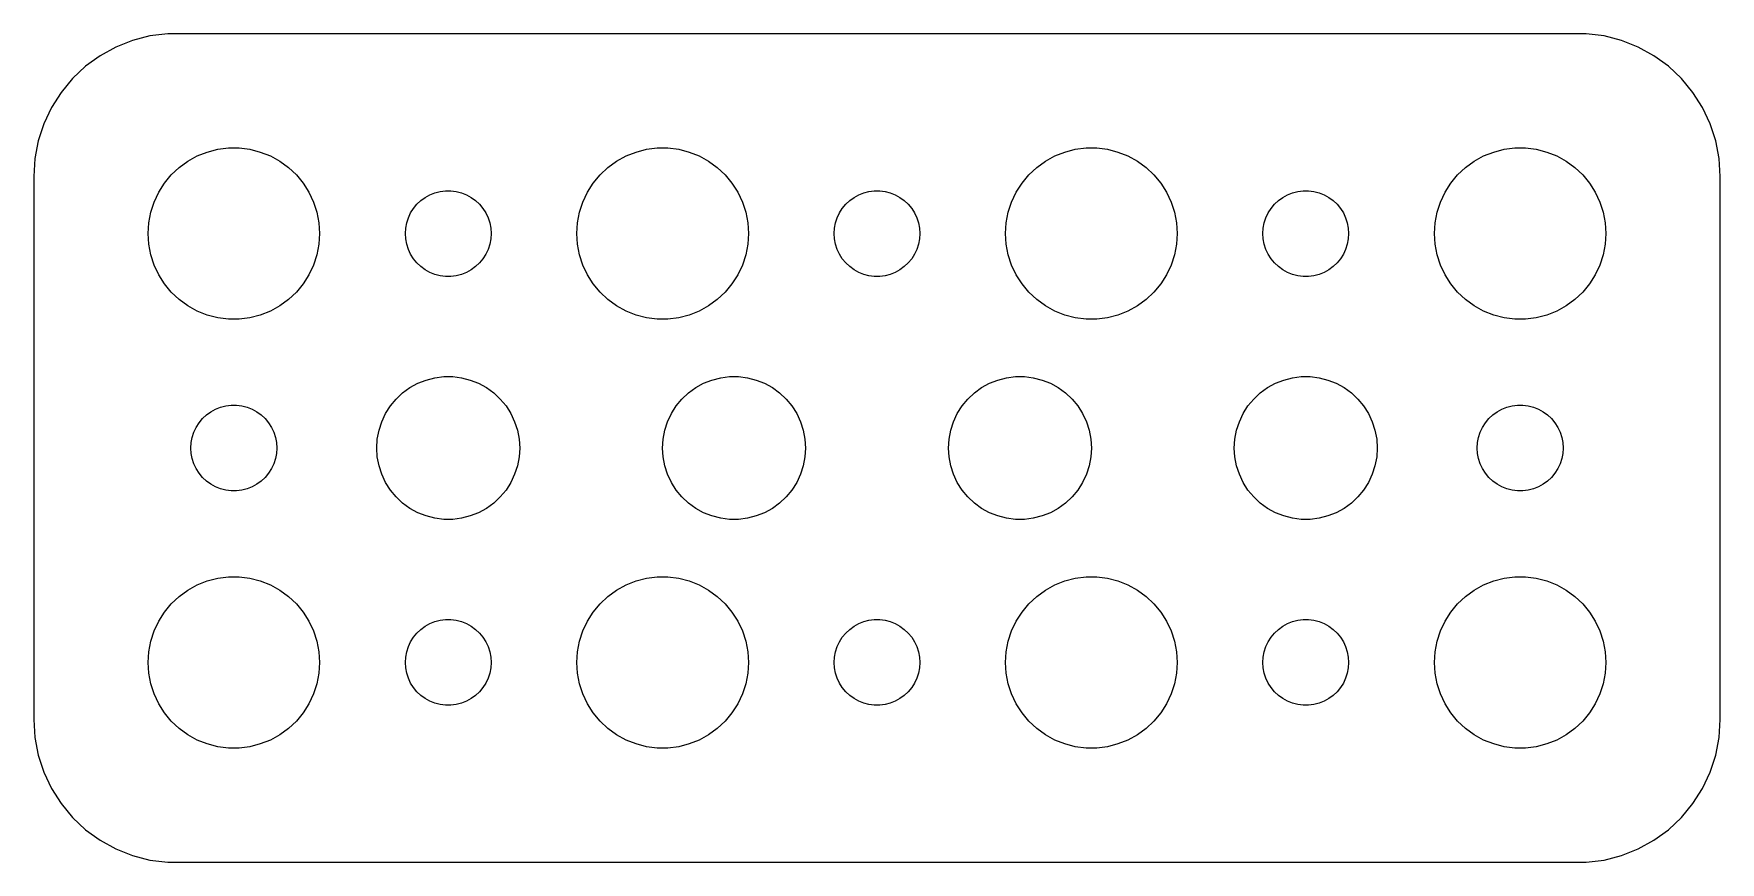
# Model space of a CAD drawing. Header units: metres. Extents: x -29.5 to 29.5, y 24.5 to 53.5.
import ezdxf

# ---------------------------------------------------------------- set-up
doc = ezdxf.new("R2010")
doc.units = ezdxf.units.M

msp = doc.modelspace()

# ---------------------------------------------------------------- linework, layer by layer
for p, q in [((-26.0451, 53.2553), (-26.6289, 53.0241)), ((-25.4369, 53.4114), (-26.0451, 53.2553)), ((-24.8139, 53.4901), (-25.4369, 53.4114)), ((24.8139, 53.4901), (-24.8139, 53.4901)), ((25.4369, 53.4114), (24.8139, 53.4901)), ((26.0451, 53.2553), (25.4369, 53.4114)), ((26.6289, 53.0241), (26.0451, 53.2553)), ((-27.1791, 52.7216), (-27.6871, 52.3526)), ((-26.6289, 53.0241), (-27.1791, 52.7216)), ((27.1791, 52.7216), (26.6289, 53.0241)), ((27.6871, 52.3526), (27.1791, 52.7216)), ((-28.1448, 51.9227), (-28.5451, 51.4389)), ((-27.6871, 52.3526), (-28.1448, 51.9227)), ((28.1448, 51.9227), (27.6871, 52.3526)), ((28.5451, 51.4389), (28.1448, 51.9227)), ((-28.5451, 51.4389), (-28.8815, 50.9088)), ((28.8815, 50.9088), (28.5451, 51.4389)), ((-28.8815, 50.9088), (-29.1489, 50.3406)), ((29.1489, 50.3406), (28.8815, 50.9088)), ((-29.1489, 50.3406), (-29.3429, 49.7434)), ((29.3429, 49.7434), (29.1489, 50.3406)), ((-29.3429, 49.7434), (-29.4606, 49.1267)), ((29.4606, 49.1267), (29.3429, 49.7434)), ((-29.4606, 49.1267), (-29.5, 48.5)), ((-24.4123, 48.8115), (-24.1075, 49.033)), ((-24.1075, 49.033), (-23.7773, 49.2145)), ((-23.7773, 49.2145), (-23.427, 49.3532)), ((-23.427, 49.3532), (-23.0621, 49.4469)), ((-23.0621, 49.4469), (-22.6884, 49.4941)), ((-22.6884, 49.4941), (-22.3116, 49.4941)), ((-22.3116, 49.4941), (-21.9379, 49.4469)), ((-21.9379, 49.4469), (-21.5729, 49.3532)), ((-21.5729, 49.3532), (-21.2227, 49.2145)), ((-21.2227, 49.2145), (-20.8925, 49.033)), ((-20.8925, 49.033), (-20.5877, 48.8115)), ((-9.41226, 48.8115), (-9.10747, 49.033)), ((-9.10747, 49.033), (-8.77733, 49.2145)), ((-8.77733, 49.2145), (-8.42705, 49.3532)), ((-8.42705, 49.3532), (-8.06213, 49.4469)), ((-8.06213, 49.4469), (-7.68837, 49.4941)), ((-7.68837, 49.4941), (-7.31161, 49.4941)), ((-7.31161, 49.4941), (-6.93785, 49.4469)), ((-6.93785, 49.4469), (-6.57294, 49.3532)), ((-6.57294, 49.3532), (-6.22266, 49.2145)), ((-6.22266, 49.2145), (-5.89252, 49.033)), ((-5.89252, 49.033), (-5.58772, 48.8115)), ((5.58772, 48.8115), (5.89252, 49.033)), ((5.89252, 49.033), (6.22266, 49.2145)), ((6.22266, 49.2145), (6.57294, 49.3532)), ((6.57294, 49.3532), (6.93785, 49.4469)), ((6.93785, 49.4469), (7.31161, 49.4941)), ((7.31161, 49.4941), (7.68837, 49.4941)), ((7.68837, 49.4941), (8.06213, 49.4469)), ((8.06213, 49.4469), (8.42705, 49.3532)), ((8.42705, 49.3532), (8.77733, 49.2145)), ((8.77733, 49.2145), (9.10747, 49.033)), ((9.10747, 49.033), (9.41226, 48.8115)), ((20.5877, 48.8115), (20.8925, 49.033)), ((20.8925, 49.033), (21.2227, 49.2145)), ((21.2227, 49.2145), (21.5729, 49.3532)), ((21.5729, 49.3532), (21.9379, 49.4469)), ((21.9379, 49.4469), (22.3116, 49.4941)), ((22.3116, 49.4941), (22.6884, 49.4941)), ((22.6884, 49.4941), (23.0621, 49.4469)), ((23.0621, 49.4469), (23.427, 49.3532)), ((23.427, 49.3532), (23.7773, 49.2145)), ((23.7773, 49.2145), (24.1075, 49.033)), ((24.1075, 49.033), (24.4123, 48.8115)), ((29.5, 48.5), (29.4606, 49.1267)), ((-29.5, 48.5), (-29.5, 29.5)), ((-24.927, 48.2634), (-24.6869, 48.5536)), ((-24.6869, 48.5536), (-24.4123, 48.8115)), ((-20.5877, 48.8115), (-20.3131, 48.5536)), ((-20.3131, 48.5536), (-20.0729, 48.2634)), ((-9.92705, 48.2634), (-9.6869, 48.5536)), ((-9.6869, 48.5536), (-9.41226, 48.8115)), ((-5.58772, 48.8115), (-5.31308, 48.5536)), ((-5.31308, 48.5536), (-5.07294, 48.2634)), ((5.07294, 48.2634), (5.31308, 48.5536)), ((5.31308, 48.5536), (5.58772, 48.8115)), ((9.41226, 48.8115), (9.6869, 48.5536)), ((9.6869, 48.5536), (9.92705, 48.2634)), ((20.0729, 48.2634), (20.3131, 48.5536)), ((20.3131, 48.5536), (20.5877, 48.8115)), ((24.4123, 48.8115), (24.6869, 48.5536)), ((24.6869, 48.5536), (24.927, 48.2634)), ((29.5, 29.5), (29.5, 48.5)), ((-25.2893, 47.6044), (-25.1289, 47.9453)), ((-25.1289, 47.9453), (-24.927, 48.2634)), ((-20.0729, 48.2634), (-19.8711, 47.9453)), ((-19.8711, 47.9453), (-19.7107, 47.6044)), ((-15.8037, 47.7665), (-15.6387, 47.8572)), ((-15.6387, 47.8572), (-15.4635, 47.9266)), ((-15.4635, 47.9266), (-15.2811, 47.9734)), ((-15.2811, 47.9734), (-15.0942, 47.997)), ((-15.0942, 47.997), (-14.9058, 47.997)), ((-14.9058, 47.997), (-14.7189, 47.9734)), ((-14.7189, 47.9734), (-14.5365, 47.9266)), ((-14.5365, 47.9266), (-14.3613, 47.8572)), ((-14.3613, 47.8572), (-14.1963, 47.7665)), ((-10.2893, 47.6044), (-10.1289, 47.9453)), ((-10.1289, 47.9453), (-9.92705, 48.2634)), ((-5.07294, 48.2634), (-4.87108, 47.9453)), ((-4.87108, 47.9453), (-4.71066, 47.6044)), ((-0.803726, 47.7665), (-0.638657, 47.8572)), ((-0.638657, 47.8572), (-0.463516, 47.9266)), ((-0.463516, 47.9266), (-0.281067, 47.9734)), ((-0.281067, 47.9734), (-0.094177, 47.997)), ((-0.094177, 47.997), (0.094177, 47.997)), ((0.094177, 47.997), (0.281067, 47.9734)), ((0.281067, 47.9734), (0.463516, 47.9266)), ((0.463516, 47.9266), (0.638657, 47.8572)), ((0.638657, 47.8572), (0.803726, 47.7665)), ((4.71066, 47.6044), (4.87108, 47.9453)), ((4.87108, 47.9453), (5.07294, 48.2634)), ((9.92705, 48.2634), (10.1289, 47.9453)), ((10.1289, 47.9453), (10.2893, 47.6044)), ((14.1963, 47.7665), (14.3613, 47.8572)), ((14.3613, 47.8572), (14.5365, 47.9266)), ((14.5365, 47.9266), (14.7189, 47.9734)), ((14.7189, 47.9734), (14.9058, 47.997)), ((14.9058, 47.997), (15.0942, 47.997)), ((15.0942, 47.997), (15.2811, 47.9734)), ((15.2811, 47.9734), (15.4635, 47.9266)), ((15.4635, 47.9266), (15.6387, 47.8572)), ((15.6387, 47.8572), (15.8037, 47.7665)), ((19.7107, 47.6044), (19.8711, 47.9453)), ((19.8711, 47.9453), (20.0729, 48.2634)), ((24.927, 48.2634), (25.1289, 47.9453)), ((25.1289, 47.9453), (25.2893, 47.6044)), ((-25.4763, 46.876), (-25.4057, 47.2461)), ((-25.4057, 47.2461), (-25.2893, 47.6044)), ((-19.7107, 47.6044), (-19.5942, 47.2461)), ((-19.5942, 47.2461), (-19.5237, 46.876)), ((-16.3947, 47.0522), (-16.3145, 47.2226)), ((-16.3145, 47.2226), (-16.2135, 47.3817)), ((-16.2135, 47.3817), (-16.0934, 47.5268)), ((-16.0934, 47.5268), (-15.9561, 47.6558)), ((-15.9561, 47.6558), (-15.8037, 47.7665)), ((-14.1963, 47.7665), (-14.0439, 47.6558)), ((-14.0439, 47.6558), (-13.9065, 47.5268)), ((-13.9065, 47.5268), (-13.7865, 47.3817)), ((-13.7865, 47.3817), (-13.6855, 47.2226)), ((-13.6855, 47.2226), (-13.6053, 47.0522)), ((-10.4763, 46.876), (-10.4057, 47.2461)), ((-10.4057, 47.2461), (-10.2893, 47.6044)), ((-4.71066, 47.6044), (-4.59424, 47.2461)), ((-4.59424, 47.2461), (-4.52365, 46.876)), ((-1.39465, 47.0522), (-1.31445, 47.2226)), ((-1.31445, 47.2226), (-1.21352, 47.3817)), ((-1.21352, 47.3817), (-1.09344, 47.5268)), ((-1.09344, 47.5268), (-0.956131, 47.6558)), ((-0.956131, 47.6558), (-0.803726, 47.7665)), ((0.803726, 47.7665), (0.956131, 47.6558)), ((0.956131, 47.6558), (1.09344, 47.5268)), ((1.09344, 47.5268), (1.21352, 47.3817)), ((1.21352, 47.3817), (1.31445, 47.2226)), ((1.31445, 47.2226), (1.39465, 47.0522)), ((4.52365, 46.876), (4.59424, 47.2461)), ((4.59424, 47.2461), (4.71066, 47.6044)), ((10.2893, 47.6044), (10.4057, 47.2461)), ((10.4057, 47.2461), (10.4763, 46.876)), ((13.6053, 47.0522), (13.6855, 47.2226)), ((13.6855, 47.2226), (13.7865, 47.3817)), ((13.7865, 47.3817), (13.9065, 47.5268)), ((13.9065, 47.5268), (14.0439, 47.6558)), ((14.0439, 47.6558), (14.1963, 47.7665)), ((15.8037, 47.7665), (15.9561, 47.6558)), ((15.9561, 47.6558), (16.0934, 47.5268)), ((16.0934, 47.5268), (16.2135, 47.3817)), ((16.2135, 47.3817), (16.3145, 47.2226)), ((16.3145, 47.2226), (16.3947, 47.0522)), ((19.5237, 46.876), (19.5942, 47.2461)), ((19.5942, 47.2461), (19.7107, 47.6044)), ((25.2893, 47.6044), (25.4057, 47.2461)), ((25.4057, 47.2461), (25.4763, 46.876)), ((-25.5, 46.5), (-25.4763, 46.876)), ((-19.5237, 46.876), (-19.5, 46.5)), ((-16.5, 46.5), (-16.4882, 46.688)), ((-16.4882, 46.688), (-16.4529, 46.873)), ((-16.4529, 46.873), (-16.3947, 47.0522)), ((-13.6053, 47.0522), (-13.5471, 46.873)), ((-13.5471, 46.873), (-13.5118, 46.688)), ((-13.5118, 46.688), (-13.5, 46.5)), ((-10.5, 46.5), (-10.4763, 46.876)), ((-4.52365, 46.876), (-4.5, 46.5)), ((-1.5, 46.5), (-1.48816, 46.688)), ((-1.48816, 46.688), (-1.45287, 46.873)), ((-1.45287, 46.873), (-1.39465, 47.0522)), ((1.39465, 47.0522), (1.45287, 46.873)), ((1.45287, 46.873), (1.48816, 46.688)), ((1.48816, 46.688), (1.5, 46.5)), ((4.5, 46.5), (4.52365, 46.876)), ((10.4763, 46.876), (10.5, 46.5)), ((13.5, 46.5), (13.5118, 46.688)), ((13.5118, 46.688), (13.5471, 46.873)), ((13.5471, 46.873), (13.6053, 47.0522)), ((16.3947, 47.0522), (16.4529, 46.873)), ((16.4529, 46.873), (16.4882, 46.688)), ((16.4882, 46.688), (16.5, 46.5)), ((19.5, 46.5), (19.5237, 46.876)), ((25.4763, 46.876), (25.5, 46.5)), ((-25.4763, 46.124), (-25.5, 46.5)), ((-25.4057, 45.7539), (-25.4763, 46.124)), ((-19.5237, 46.124), (-19.5942, 45.7539)), ((-19.5, 46.5), (-19.5237, 46.124)), ((-16.4882, 46.312), (-16.5, 46.5)), ((-16.4529, 46.127), (-16.4882, 46.312)), ((-16.3947, 45.9478), (-16.4529, 46.127)), ((-13.5471, 46.127), (-13.6053, 45.9478)), ((-13.5118, 46.312), (-13.5471, 46.127)), ((-13.5, 46.5), (-13.5118, 46.312)), ((-10.4763, 46.124), (-10.5, 46.5)), ((-10.4057, 45.7539), (-10.4763, 46.124)), ((-4.52365, 46.124), (-4.59424, 45.7539)), ((-4.5, 46.5), (-4.52365, 46.124)), ((-1.48816, 46.312), (-1.5, 46.5)), ((-1.45287, 46.127), (-1.48816, 46.312)), ((-1.39465, 45.9478), (-1.45287, 46.127)), ((1.45287, 46.127), (1.39465, 45.9478)), ((1.48816, 46.312), (1.45287, 46.127)), ((1.5, 46.5), (1.48816, 46.312)), ((4.52365, 46.124), (4.5, 46.5)), ((4.59424, 45.7539), (4.52365, 46.124)), ((10.4763, 46.124), (10.4057, 45.7539)), ((10.5, 46.5), (10.4763, 46.124)), ((13.5118, 46.312), (13.5, 46.5)), ((13.5471, 46.127), (13.5118, 46.312)), ((13.6053, 45.9478), (13.5471, 46.127)), ((16.4529, 46.127), (16.3947, 45.9478)), ((16.4882, 46.312), (16.4529, 46.127)), ((16.5, 46.5), (16.4882, 46.312)), ((19.5237, 46.124), (19.5, 46.5)), ((19.5942, 45.7539), (19.5237, 46.124)), ((25.4763, 46.124), (25.4057, 45.7539)), ((25.5, 46.5), (25.4763, 46.124)), ((-25.2893, 45.3956), (-25.4057, 45.7539)), ((-19.5942, 45.7539), (-19.7107, 45.3956)), ((-16.3145, 45.7774), (-16.3947, 45.9478)), ((-16.2135, 45.6183), (-16.3145, 45.7774)), ((-16.0934, 45.4732), (-16.2135, 45.6183)), ((-15.9561, 45.3442), (-16.0934, 45.4732)), ((-13.9065, 45.4732), (-14.0439, 45.3442)), ((-13.7865, 45.6183), (-13.9065, 45.4732)), ((-13.6855, 45.7774), (-13.7865, 45.6183)), ((-13.6053, 45.9478), (-13.6855, 45.7774)), ((-10.2893, 45.3956), (-10.4057, 45.7539)), ((-4.59424, 45.7539), (-4.71066, 45.3956)), ((-1.31445, 45.7774), (-1.39465, 45.9478)), ((-1.21352, 45.6183), (-1.31445, 45.7774)), ((-1.09344, 45.4732), (-1.21352, 45.6183)), ((-0.956131, 45.3442), (-1.09344, 45.4732)), ((1.09344, 45.4732), (0.956131, 45.3442)), ((1.21352, 45.6183), (1.09344, 45.4732)), ((1.31445, 45.7774), (1.21352, 45.6183)), ((1.39465, 45.9478), (1.31445, 45.7774)), ((4.71066, 45.3956), (4.59424, 45.7539)), ((10.4057, 45.7539), (10.2893, 45.3956)), ((13.6855, 45.7774), (13.6053, 45.9478)), ((13.7865, 45.6183), (13.6855, 45.7774)), ((13.9065, 45.4732), (13.7865, 45.6183)), ((14.0439, 45.3442), (13.9065, 45.4732)), ((16.0934, 45.4732), (15.9561, 45.3442)), ((16.2135, 45.6183), (16.0934, 45.4732)), ((16.3145, 45.7774), (16.2135, 45.6183)), ((16.3947, 45.9478), (16.3145, 45.7774)), ((19.7107, 45.3956), (19.5942, 45.7539)), ((25.4057, 45.7539), (25.2893, 45.3956)), ((-25.1289, 45.0547), (-25.2893, 45.3956)), ((-24.927, 44.7366), (-25.1289, 45.0547)), ((-19.8711, 45.0547), (-20.0729, 44.7366)), ((-19.7107, 45.3956), (-19.8711, 45.0547)), ((-15.8037, 45.2335), (-15.9561, 45.3442)), ((-15.6387, 45.1427), (-15.8037, 45.2335)), ((-15.4635, 45.0734), (-15.6387, 45.1427)), ((-15.2811, 45.0266), (-15.4635, 45.0734)), ((-15.0942, 45.0029), (-15.2811, 45.0266)), ((-14.9058, 45.0029), (-15.0942, 45.0029)), ((-14.7189, 45.0266), (-14.9058, 45.0029)), ((-14.5365, 45.0734), (-14.7189, 45.0266)), ((-14.3613, 45.1427), (-14.5365, 45.0734)), ((-14.1963, 45.2335), (-14.3613, 45.1427)), ((-14.0439, 45.3442), (-14.1963, 45.2335)), ((-10.1289, 45.0547), (-10.2893, 45.3956)), ((-9.92705, 44.7366), (-10.1289, 45.0547)), ((-4.87108, 45.0547), (-5.07294, 44.7366)), ((-4.71066, 45.3956), (-4.87108, 45.0547)), ((-0.803726, 45.2335), (-0.956131, 45.3442)), ((-0.638657, 45.1427), (-0.803726, 45.2335)), ((-0.463516, 45.0734), (-0.638657, 45.1427)), ((-0.281067, 45.0266), (-0.463516, 45.0734)), ((-0.094177, 45.0029), (-0.281067, 45.0266)), ((0.094177, 45.0029), (-0.094177, 45.0029)), ((0.281067, 45.0266), (0.094177, 45.0029)), ((0.463516, 45.0734), (0.281067, 45.0266)), ((0.638657, 45.1427), (0.463516, 45.0734)), ((0.803726, 45.2335), (0.638657, 45.1427)), ((0.956131, 45.3442), (0.803726, 45.2335)), ((4.87108, 45.0547), (4.71066, 45.3956)), ((5.07294, 44.7366), (4.87108, 45.0547)), ((10.1289, 45.0547), (9.92705, 44.7366)), ((10.2893, 45.3956), (10.1289, 45.0547)), ((14.1963, 45.2335), (14.0439, 45.3442)), ((14.3613, 45.1427), (14.1963, 45.2335)), ((14.5365, 45.0734), (14.3613, 45.1427)), ((14.7189, 45.0266), (14.5365, 45.0734)), ((14.9058, 45.0029), (14.7189, 45.0266)), ((15.0942, 45.0029), (14.9058, 45.0029)), ((15.2811, 45.0266), (15.0942, 45.0029)), ((15.4635, 45.0734), (15.2811, 45.0266)), ((15.6387, 45.1427), (15.4635, 45.0734)), ((15.8037, 45.2335), (15.6387, 45.1427)), ((15.9561, 45.3442), (15.8037, 45.2335)), ((19.8711, 45.0547), (19.7107, 45.3956)), ((20.0729, 44.7366), (19.8711, 45.0547)), ((25.1289, 45.0547), (24.927, 44.7366)), ((25.2893, 45.3956), (25.1289, 45.0547)), ((-24.6869, 44.4464), (-24.927, 44.7366)), ((-24.4123, 44.1884), (-24.6869, 44.4464)), ((-20.3131, 44.4464), (-20.5877, 44.1884)), ((-20.0729, 44.7366), (-20.3131, 44.4464)), ((-9.6869, 44.4464), (-9.92705, 44.7366)), ((-9.41226, 44.1884), (-9.6869, 44.4464)), ((-5.31308, 44.4464), (-5.58772, 44.1884)), ((-5.07294, 44.7366), (-5.31308, 44.4464)), ((5.31308, 44.4464), (5.07294, 44.7366)), ((5.58772, 44.1884), (5.31308, 44.4464)), ((9.6869, 44.4464), (9.41226, 44.1884)), ((9.92705, 44.7366), (9.6869, 44.4464)), ((20.3131, 44.4464), (20.0729, 44.7366)), ((20.5877, 44.1884), (20.3131, 44.4464)), ((24.6869, 44.4464), (24.4123, 44.1884)), ((24.927, 44.7366), (24.6869, 44.4464)), ((-24.1075, 43.967), (-24.4123, 44.1884)), ((-23.7773, 43.7855), (-24.1075, 43.967)), ((-23.427, 43.6468), (-23.7773, 43.7855)), ((-21.2227, 43.7855), (-21.5729, 43.6468)), ((-20.8925, 43.967), (-21.2227, 43.7855)), ((-20.5877, 44.1884), (-20.8925, 43.967)), ((-9.10747, 43.967), (-9.41226, 44.1884)), ((-8.77733, 43.7855), (-9.10747, 43.967)), ((-8.42705, 43.6468), (-8.77733, 43.7855)), ((-6.22266, 43.7855), (-6.57294, 43.6468)), ((-5.89252, 43.967), (-6.22266, 43.7855)), ((-5.58772, 44.1884), (-5.89252, 43.967)), ((5.89252, 43.967), (5.58772, 44.1884)), ((6.22266, 43.7855), (5.89252, 43.967)), ((6.57294, 43.6468), (6.22266, 43.7855)), ((8.77733, 43.7855), (8.42705, 43.6468)), ((9.10747, 43.967), (8.77733, 43.7855)), ((9.41226, 44.1884), (9.10747, 43.967)), ((20.8925, 43.967), (20.5877, 44.1884)), ((21.2227, 43.7855), (20.8925, 43.967)), ((21.5729, 43.6468), (21.2227, 43.7855)), ((23.7773, 43.7855), (23.427, 43.6468)), ((24.1075, 43.967), (23.7773, 43.7855)), ((24.4123, 44.1884), (24.1075, 43.967)), ((-23.0621, 43.5531), (-23.427, 43.6468)), ((-22.6884, 43.5059), (-23.0621, 43.5531)), ((-22.3116, 43.5059), (-22.6884, 43.5059)), ((-21.9379, 43.5531), (-22.3116, 43.5059)), ((-21.5729, 43.6468), (-21.9379, 43.5531)), ((-8.06213, 43.5531), (-8.42705, 43.6468)), ((-7.68837, 43.5059), (-8.06213, 43.5531)), ((-7.31161, 43.5059), (-7.68837, 43.5059)), ((-6.93785, 43.5531), (-7.31161, 43.5059)), ((-6.57294, 43.6468), (-6.93785, 43.5531)), ((6.93785, 43.5531), (6.57294, 43.6468)), ((7.31161, 43.5059), (6.93785, 43.5531)), ((7.68837, 43.5059), (7.31161, 43.5059)), ((8.06213, 43.5531), (7.68837, 43.5059)), ((8.42705, 43.6468), (8.06213, 43.5531)), ((21.9379, 43.5531), (21.5729, 43.6468)), ((22.3116, 43.5059), (21.9379, 43.5531)), ((22.6884, 43.5059), (22.3116, 43.5059)), ((23.0621, 43.5531), (22.6884, 43.5059)), ((23.427, 43.6468), (23.0621, 43.5531)), ((-16.0644, 41.2621), (-15.7725, 41.3776)), ((-15.7725, 41.3776), (-15.4684, 41.4557)), ((-15.4684, 41.4557), (-15.157, 41.4951)), ((-15.157, 41.4951), (-14.843, 41.4951)), ((-14.843, 41.4951), (-14.5315, 41.4557)), ((-14.5315, 41.4557), (-14.2274, 41.3776)), ((-14.2274, 41.3776), (-13.9355, 41.2621)), ((-6.06444, 41.2621), (-5.77254, 41.3776)), ((-5.77254, 41.3776), (-5.46844, 41.4557)), ((-5.46844, 41.4557), (-5.15697, 41.4951)), ((-5.15697, 41.4951), (-4.84302, 41.4951)), ((-4.84302, 41.4951), (-4.53154, 41.4557)), ((-4.53154, 41.4557), (-4.22745, 41.3776)), ((-4.22745, 41.3776), (-3.93555, 41.2621)), ((3.93555, 41.2621), (4.22745, 41.3776)), ((4.22745, 41.3776), (4.53154, 41.4557)), ((4.53154, 41.4557), (4.84302, 41.4951)), ((4.84302, 41.4951), (5.15697, 41.4951)), ((5.15697, 41.4951), (5.46844, 41.4557)), ((5.46844, 41.4557), (5.77254, 41.3776)), ((5.77254, 41.3776), (6.06444, 41.2621)), ((13.9355, 41.2621), (14.2274, 41.3776)), ((14.2274, 41.3776), (14.5315, 41.4557)), ((14.5315, 41.4557), (14.843, 41.4951)), ((14.843, 41.4951), (15.157, 41.4951)), ((15.157, 41.4951), (15.4684, 41.4557)), ((15.4684, 41.4557), (15.7725, 41.3776)), ((15.7725, 41.3776), (16.0644, 41.2621)), ((-17.0225, 40.4695), (-16.8224, 40.7114)), ((-16.8224, 40.7114), (-16.5936, 40.9263)), ((-16.5936, 40.9263), (-16.3396, 41.1108)), ((-16.3396, 41.1108), (-16.0644, 41.2621)), ((-13.9355, 41.2621), (-13.6604, 41.1108)), ((-13.6604, 41.1108), (-13.4064, 40.9263)), ((-13.4064, 40.9263), (-13.1776, 40.7114)), ((-13.1776, 40.7114), (-12.9774, 40.4695)), ((-7.02254, 40.4695), (-6.82242, 40.7114)), ((-6.82242, 40.7114), (-6.59355, 40.9263)), ((-6.59355, 40.9263), (-6.33955, 41.1108)), ((-6.33955, 41.1108), (-6.06444, 41.2621)), ((-3.93555, 41.2621), (-3.66043, 41.1108)), ((-3.66043, 41.1108), (-3.40643, 40.9263)), ((-3.40643, 40.9263), (-3.17757, 40.7114)), ((-3.17757, 40.7114), (-2.97745, 40.4695)), ((2.97745, 40.4695), (3.17757, 40.7114)), ((3.17757, 40.7114), (3.40643, 40.9263)), ((3.40643, 40.9263), (3.66043, 41.1108)), ((3.66043, 41.1108), (3.93555, 41.2621)), ((6.06444, 41.2621), (6.33955, 41.1108)), ((6.33955, 41.1108), (6.59355, 40.9263)), ((6.59355, 40.9263), (6.82242, 40.7114)), ((6.82242, 40.7114), (7.02254, 40.4695)), ((12.9774, 40.4695), (13.1776, 40.7114)), ((13.1776, 40.7114), (13.4064, 40.9263)), ((13.4064, 40.9263), (13.6604, 41.1108)), ((13.6604, 41.1108), (13.9355, 41.2621)), ((16.0644, 41.2621), (16.3396, 41.1108)), ((16.3396, 41.1108), (16.5936, 40.9263)), ((16.5936, 40.9263), (16.8224, 40.7114)), ((16.8224, 40.7114), (17.0225, 40.4695)), ((-23.5934, 40.0268), (-23.4561, 40.1558)), ((-23.4561, 40.1558), (-23.3037, 40.2665)), ((-23.3037, 40.2665), (-23.1387, 40.3572)), ((-23.1387, 40.3572), (-22.9635, 40.4266)), ((-22.9635, 40.4266), (-22.7811, 40.4734)), ((-22.7811, 40.4734), (-22.5942, 40.497)), ((-22.5942, 40.497), (-22.4058, 40.497)), ((-22.4058, 40.497), (-22.2189, 40.4734)), ((-22.2189, 40.4734), (-22.0365, 40.4266)), ((-22.0365, 40.4266), (-21.8613, 40.3572)), ((-21.8613, 40.3572), (-21.6963, 40.2665)), ((-21.6963, 40.2665), (-21.5439, 40.1558)), ((-21.5439, 40.1558), (-21.4065, 40.0268)), ((-17.3244, 39.9203), (-17.1908, 40.2044)), ((-17.1908, 40.2044), (-17.0225, 40.4695)), ((-12.9774, 40.4695), (-12.8092, 40.2044)), ((-12.8092, 40.2044), (-12.6756, 39.9203)), ((-7.32443, 39.9203), (-7.19077, 40.2044)), ((-7.19077, 40.2044), (-7.02254, 40.4695)), ((-2.97745, 40.4695), (-2.80922, 40.2044)), ((-2.80922, 40.2044), (-2.67555, 39.9203)), ((2.67555, 39.9203), (2.80922, 40.2044)), ((2.80922, 40.2044), (2.97745, 40.4695)), ((7.02254, 40.4695), (7.19077, 40.2044)), ((7.19077, 40.2044), (7.32443, 39.9203)), ((12.6756, 39.9203), (12.8092, 40.2044)), ((12.8092, 40.2044), (12.9774, 40.4695)), ((17.0225, 40.4695), (17.1908, 40.2044)), ((17.1908, 40.2044), (17.3244, 39.9203)), ((21.4065, 40.0268), (21.5439, 40.1558)), ((21.5439, 40.1558), (21.6963, 40.2665)), ((21.6963, 40.2665), (21.8613, 40.3572)), ((21.8613, 40.3572), (22.0365, 40.4266)), ((22.0365, 40.4266), (22.2189, 40.4734)), ((22.2189, 40.4734), (22.4058, 40.497)), ((22.4058, 40.497), (22.5942, 40.497)), ((22.5942, 40.497), (22.7811, 40.4734)), ((22.7811, 40.4734), (22.9635, 40.4266)), ((22.9635, 40.4266), (23.1387, 40.3572)), ((23.1387, 40.3572), (23.3037, 40.2665)), ((23.3037, 40.2665), (23.4561, 40.1558)), ((23.4561, 40.1558), (23.5934, 40.0268)), ((-23.9529, 39.373), (-23.8947, 39.5522)), ((-23.8947, 39.5522), (-23.8145, 39.7226)), ((-23.8145, 39.7226), (-23.7135, 39.8817)), ((-23.7135, 39.8817), (-23.5934, 40.0268)), ((-21.4065, 40.0268), (-21.2865, 39.8817)), ((-21.2865, 39.8817), (-21.1855, 39.7226)), ((-21.1855, 39.7226), (-21.1053, 39.5522)), ((-21.1053, 39.5522), (-21.0471, 39.373)), ((-17.4803, 39.3133), (-17.4214, 39.6217)), ((-17.4214, 39.6217), (-17.3244, 39.9203)), ((-12.6756, 39.9203), (-12.5785, 39.6217)), ((-12.5785, 39.6217), (-12.5197, 39.3133)), ((-7.48029, 39.3133), (-7.42145, 39.6217)), ((-7.42145, 39.6217), (-7.32443, 39.9203)), ((-2.67555, 39.9203), (-2.57854, 39.6217)), ((-2.57854, 39.6217), (-2.5197, 39.3133)), ((2.5197, 39.3133), (2.57854, 39.6217)), ((2.57854, 39.6217), (2.67555, 39.9203)), ((7.32443, 39.9203), (7.42145, 39.6217)), ((7.42145, 39.6217), (7.48029, 39.3133)), ((12.5197, 39.3133), (12.5785, 39.6217)), ((12.5785, 39.6217), (12.6756, 39.9203)), ((17.3244, 39.9203), (17.4214, 39.6217)), ((17.4214, 39.6217), (17.4803, 39.3133)), ((21.0471, 39.373), (21.1053, 39.5522)), ((21.1053, 39.5522), (21.1855, 39.7226)), ((21.1855, 39.7226), (21.2865, 39.8817)), ((21.2865, 39.8817), (21.4065, 40.0268)), ((23.5934, 40.0268), (23.7135, 39.8817)), ((23.7135, 39.8817), (23.8145, 39.7226)), ((23.8145, 39.7226), (23.8947, 39.5522)), ((23.8947, 39.5522), (23.9529, 39.373)), ((-24, 39), (-23.9882, 39.188)), ((-23.9882, 38.812), (-24, 39)), ((-23.9882, 39.188), (-23.9529, 39.373)), ((-21.0471, 39.373), (-21.0118, 39.188)), ((-21.0118, 39.188), (-21, 39)), ((-21, 39), (-21.0118, 38.812)), ((-17.5, 39), (-17.4803, 39.3133)), ((-17.4803, 38.6867), (-17.5, 39)), ((-12.5197, 39.3133), (-12.5, 39)), ((-12.5, 39), (-12.5197, 38.6867)), ((-7.5, 39), (-7.48029, 39.3133)), ((-7.48029, 38.6867), (-7.5, 39)), ((-2.5197, 39.3133), (-2.5, 39)), ((-2.5, 39), (-2.5197, 38.6867)), ((2.5, 39), (2.5197, 39.3133)), ((2.5197, 38.6867), (2.5, 39)), ((7.48029, 39.3133), (7.5, 39)), ((7.5, 39), (7.48029, 38.6867)), ((12.5, 39), (12.5197, 39.3133)), ((12.5197, 38.6867), (12.5, 39)), ((17.4803, 39.3133), (17.5, 39)), ((17.5, 39), (17.4803, 38.6867)), ((21, 39), (21.0118, 39.188)), ((21.0118, 38.812), (21, 39)), ((21.0118, 39.188), (21.0471, 39.373)), ((23.9529, 39.373), (23.9882, 39.188)), ((23.9882, 39.188), (24, 39)), ((24, 39), (23.9882, 38.812)), ((-23.9529, 38.627), (-23.9882, 38.812)), ((-23.8947, 38.4478), (-23.9529, 38.627)), ((-23.8145, 38.2774), (-23.8947, 38.4478)), ((-21.1053, 38.4478), (-21.1855, 38.2774)), ((-21.0471, 38.627), (-21.1053, 38.4478)), ((-21.0118, 38.812), (-21.0471, 38.627)), ((-17.4214, 38.3783), (-17.4803, 38.6867)), ((-17.3244, 38.0797), (-17.4214, 38.3783)), ((-12.5785, 38.3783), (-12.6756, 38.0797)), ((-12.5197, 38.6867), (-12.5785, 38.3783)), ((-7.42145, 38.3783), (-7.48029, 38.6867)), ((-7.32443, 38.0797), (-7.42145, 38.3783)), ((-2.57854, 38.3783), (-2.67555, 38.0797)), ((-2.5197, 38.6867), (-2.57854, 38.3783)), ((2.57854, 38.3783), (2.5197, 38.6867)), ((2.67555, 38.0797), (2.57854, 38.3783)), ((7.42145, 38.3783), (7.32443, 38.0797)), ((7.48029, 38.6867), (7.42145, 38.3783)), ((12.5785, 38.3783), (12.5197, 38.6867)), ((12.6756, 38.0797), (12.5785, 38.3783)), ((17.4214, 38.3783), (17.3244, 38.0797)), ((17.4803, 38.6867), (17.4214, 38.3783)), ((21.0471, 38.627), (21.0118, 38.812)), ((21.1053, 38.4478), (21.0471, 38.627)), ((21.1855, 38.2774), (21.1053, 38.4478)), ((23.8947, 38.4478), (23.8145, 38.2774)), ((23.9529, 38.627), (23.8947, 38.4478)), ((23.9882, 38.812), (23.9529, 38.627)), ((-23.7135, 38.1183), (-23.8145, 38.2774)), ((-23.5934, 37.9732), (-23.7135, 38.1183)), ((-23.4561, 37.8442), (-23.5934, 37.9732)), ((-23.3037, 37.7335), (-23.4561, 37.8442)), ((-21.5439, 37.8442), (-21.6963, 37.7335)), ((-21.4065, 37.9732), (-21.5439, 37.8442)), ((-21.2865, 38.1183), (-21.4065, 37.9732)), ((-21.1855, 38.2774), (-21.2865, 38.1183)), ((-17.1908, 37.7956), (-17.3244, 38.0797)), ((-17.0225, 37.5305), (-17.1908, 37.7956)), ((-12.8092, 37.7956), (-12.9774, 37.5305)), ((-12.6756, 38.0797), (-12.8092, 37.7956)), ((-7.19077, 37.7956), (-7.32443, 38.0797)), ((-7.02254, 37.5305), (-7.19077, 37.7956)), ((-2.80922, 37.7956), (-2.97745, 37.5305)), ((-2.67555, 38.0797), (-2.80922, 37.7956)), ((2.80922, 37.7956), (2.67555, 38.0797)), ((2.97745, 37.5305), (2.80922, 37.7956)), ((7.19077, 37.7956), (7.02254, 37.5305)), ((7.32443, 38.0797), (7.19077, 37.7956)), ((12.8092, 37.7956), (12.6756, 38.0797)), ((12.9774, 37.5305), (12.8092, 37.7956)), ((17.1908, 37.7956), (17.0225, 37.5305)), ((17.3244, 38.0797), (17.1908, 37.7956)), ((21.2865, 38.1183), (21.1855, 38.2774)), ((21.4065, 37.9732), (21.2865, 38.1183)), ((21.5439, 37.8442), (21.4065, 37.9732)), ((21.6963, 37.7335), (21.5439, 37.8442)), ((23.4561, 37.8442), (23.3037, 37.7335)), ((23.5934, 37.9732), (23.4561, 37.8442)), ((23.7135, 38.1183), (23.5934, 37.9732)), ((23.8145, 38.2774), (23.7135, 38.1183)), ((-23.1387, 37.6428), (-23.3037, 37.7335)), ((-22.9635, 37.5734), (-23.1387, 37.6428)), ((-22.7811, 37.5266), (-22.9635, 37.5734)), ((-22.5942, 37.503), (-22.7811, 37.5266)), ((-22.4058, 37.503), (-22.5942, 37.503)), ((-22.2189, 37.5266), (-22.4058, 37.503)), ((-22.0365, 37.5734), (-22.2189, 37.5266)), ((-21.8613, 37.6428), (-22.0365, 37.5734)), ((-21.6963, 37.7335), (-21.8613, 37.6428)), ((-16.8224, 37.2886), (-17.0225, 37.5305)), ((-16.5936, 37.0737), (-16.8224, 37.2886)), ((-13.1776, 37.2886), (-13.4064, 37.0737)), ((-12.9774, 37.5305), (-13.1776, 37.2886)), ((-6.82242, 37.2886), (-7.02254, 37.5305)), ((-6.59355, 37.0737), (-6.82242, 37.2886)), ((-3.17757, 37.2886), (-3.40643, 37.0737)), ((-2.97745, 37.5305), (-3.17757, 37.2886)), ((3.17757, 37.2886), (2.97745, 37.5305)), ((3.40643, 37.0737), (3.17757, 37.2886)), ((6.82242, 37.2886), (6.59355, 37.0737)), ((7.02254, 37.5305), (6.82242, 37.2886)), ((13.1776, 37.2886), (12.9774, 37.5305)), ((13.4064, 37.0737), (13.1776, 37.2886)), ((16.8224, 37.2886), (16.5936, 37.0737)), ((17.0225, 37.5305), (16.8224, 37.2886)), ((21.8613, 37.6428), (21.6963, 37.7335)), ((22.0365, 37.5734), (21.8613, 37.6428)), ((22.2189, 37.5266), (22.0365, 37.5734)), ((22.4058, 37.503), (22.2189, 37.5266)), ((22.5942, 37.503), (22.4058, 37.503)), ((22.7811, 37.5266), (22.5942, 37.503)), ((22.9635, 37.5734), (22.7811, 37.5266)), ((23.1387, 37.6428), (22.9635, 37.5734)), ((23.3037, 37.7335), (23.1387, 37.6428)), ((-16.3396, 36.8892), (-16.5936, 37.0737)), ((-16.0644, 36.7379), (-16.3396, 36.8892)), ((-15.7725, 36.6224), (-16.0644, 36.7379)), ((-15.4684, 36.5443), (-15.7725, 36.6224)), ((-14.2274, 36.6224), (-14.5315, 36.5443)), ((-13.9355, 36.7379), (-14.2274, 36.6224)), ((-13.6604, 36.8892), (-13.9355, 36.7379)), ((-13.4064, 37.0737), (-13.6604, 36.8892)), ((-6.33955, 36.8892), (-6.59355, 37.0737)), ((-6.06444, 36.7379), (-6.33955, 36.8892)), ((-5.77254, 36.6224), (-6.06444, 36.7379)), ((-5.46844, 36.5443), (-5.77254, 36.6224)), ((-4.22745, 36.6224), (-4.53154, 36.5443)), ((-3.93555, 36.7379), (-4.22745, 36.6224)), ((-3.66043, 36.8892), (-3.93555, 36.7379)), ((-3.40643, 37.0737), (-3.66043, 36.8892)), ((3.66043, 36.8892), (3.40643, 37.0737)), ((3.93555, 36.7379), (3.66043, 36.8892)), ((4.22745, 36.6224), (3.93555, 36.7379)), ((4.53154, 36.5443), (4.22745, 36.6224)), ((5.77254, 36.6224), (5.46844, 36.5443)), ((6.06444, 36.7379), (5.77254, 36.6224)), ((6.33955, 36.8892), (6.06444, 36.7379)), ((6.59355, 37.0737), (6.33955, 36.8892)), ((13.6604, 36.8892), (13.4064, 37.0737)), ((13.9355, 36.7379), (13.6604, 36.8892)), ((14.2274, 36.6224), (13.9355, 36.7379)), ((14.5315, 36.5443), (14.2274, 36.6224)), ((15.7725, 36.6224), (15.4684, 36.5443)), ((16.0644, 36.7379), (15.7725, 36.6224)), ((16.3396, 36.8892), (16.0644, 36.7379)), ((16.5936, 37.0737), (16.3396, 36.8892)), ((-15.157, 36.5049), (-15.4684, 36.5443)), ((-14.843, 36.5049), (-15.157, 36.5049)), ((-14.5315, 36.5443), (-14.843, 36.5049)), ((-5.15697, 36.5049), (-5.46844, 36.5443)), ((-4.84302, 36.5049), (-5.15697, 36.5049)), ((-4.53154, 36.5443), (-4.84302, 36.5049)), ((4.84302, 36.5049), (4.53154, 36.5443)), ((5.15697, 36.5049), (4.84302, 36.5049)), ((5.46844, 36.5443), (5.15697, 36.5049)), ((14.843, 36.5049), (14.5315, 36.5443)), ((15.157, 36.5049), (14.843, 36.5049)), ((15.4684, 36.5443), (15.157, 36.5049)), ((-23.7773, 34.2145), (-23.427, 34.3532)), ((-23.427, 34.3532), (-23.0621, 34.4469)), ((-23.0621, 34.4469), (-22.6884, 34.4941)), ((-22.6884, 34.4941), (-22.3116, 34.4941)), ((-22.3116, 34.4941), (-21.9379, 34.4469)), ((-21.9379, 34.4469), (-21.5729, 34.3532)), ((-21.5729, 34.3532), (-21.2227, 34.2145)), ((-8.77733, 34.2145), (-8.42705, 34.3532)), ((-8.42705, 34.3532), (-8.06213, 34.4469)), ((-8.06213, 34.4469), (-7.68837, 34.4941)), ((-7.68837, 34.4941), (-7.31161, 34.4941)), ((-7.31161, 34.4941), (-6.93785, 34.4469)), ((-6.93785, 34.4469), (-6.57294, 34.3532)), ((-6.57294, 34.3532), (-6.22266, 34.2145)), ((6.22266, 34.2145), (6.57294, 34.3532)), ((6.57294, 34.3532), (6.93785, 34.4469)), ((6.93785, 34.4469), (7.31161, 34.4941)), ((7.31161, 34.4941), (7.68837, 34.4941)), ((7.68837, 34.4941), (8.06213, 34.4469)), ((8.06213, 34.4469), (8.42705, 34.3532)), ((8.42705, 34.3532), (8.77733, 34.2145)), ((21.2227, 34.2145), (21.5729, 34.3532)), ((21.5729, 34.3532), (21.9379, 34.4469)), ((21.9379, 34.4469), (22.3116, 34.4941)), ((22.3116, 34.4941), (22.6884, 34.4941)), ((22.6884, 34.4941), (23.0621, 34.4469)), ((23.0621, 34.4469), (23.427, 34.3532)), ((23.427, 34.3532), (23.7773, 34.2145)), ((-24.6869, 33.5536), (-24.4123, 33.8116)), ((-24.4123, 33.8116), (-24.1075, 34.033)), ((-24.1075, 34.033), (-23.7773, 34.2145)), ((-21.2227, 34.2145), (-20.8925, 34.033)), ((-20.8925, 34.033), (-20.5877, 33.8116)), ((-20.5877, 33.8116), (-20.3131, 33.5536)), ((-9.6869, 33.5536), (-9.41226, 33.8116)), ((-9.41226, 33.8116), (-9.10747, 34.033)), ((-9.10747, 34.033), (-8.77733, 34.2145)), ((-6.22266, 34.2145), (-5.89252, 34.033)), ((-5.89252, 34.033), (-5.58772, 33.8116)), ((-5.58772, 33.8116), (-5.31308, 33.5536)), ((5.31308, 33.5536), (5.58772, 33.8116)), ((5.58772, 33.8116), (5.89252, 34.033)), ((5.89252, 34.033), (6.22266, 34.2145)), ((8.77733, 34.2145), (9.10747, 34.033)), ((9.10747, 34.033), (9.41226, 33.8116)), ((9.41226, 33.8116), (9.6869, 33.5536)), ((20.3131, 33.5536), (20.5877, 33.8116)), ((20.5877, 33.8116), (20.8925, 34.033)), ((20.8925, 34.033), (21.2227, 34.2145)), ((23.7773, 34.2145), (24.1075, 34.033)), ((24.1075, 34.033), (24.4123, 33.8116)), ((24.4123, 33.8116), (24.6869, 33.5536)), ((-25.1289, 32.9453), (-24.927, 33.2634)), ((-24.927, 33.2634), (-24.6869, 33.5536)), ((-20.3131, 33.5536), (-20.0729, 33.2634)), ((-20.0729, 33.2634), (-19.8711, 32.9453)), ((-10.1289, 32.9453), (-9.92705, 33.2634)), ((-9.92705, 33.2634), (-9.6869, 33.5536)), ((-5.31308, 33.5536), (-5.07294, 33.2634)), ((-5.07294, 33.2634), (-4.87108, 32.9453)), ((4.87108, 32.9453), (5.07294, 33.2634)), ((5.07294, 33.2634), (5.31308, 33.5536)), ((9.6869, 33.5536), (9.92705, 33.2634)), ((9.92705, 33.2634), (10.1289, 32.9453)), ((19.8711, 32.9453), (20.0729, 33.2634)), ((20.0729, 33.2634), (20.3131, 33.5536)), ((24.6869, 33.5536), (24.927, 33.2634)), ((24.927, 33.2634), (25.1289, 32.9453)), ((-25.4057, 32.2461), (-25.2893, 32.6044)), ((-25.2893, 32.6044), (-25.1289, 32.9453)), ((-19.8711, 32.9453), (-19.7107, 32.6044)), ((-19.7107, 32.6044), (-19.5942, 32.2461)), ((-16.2135, 32.3817), (-16.0934, 32.5268)), ((-16.0934, 32.5268), (-15.9561, 32.6558)), ((-15.9561, 32.6558), (-15.8037, 32.7665)), ((-15.8037, 32.7665), (-15.6387, 32.8573)), ((-15.6387, 32.8573), (-15.4635, 32.9266)), ((-15.4635, 32.9266), (-15.2811, 32.9734)), ((-15.2811, 32.9734), (-15.0942, 32.9971)), ((-15.0942, 32.9971), (-14.9058, 32.9971)), ((-14.9058, 32.9971), (-14.7189, 32.9734)), ((-14.7189, 32.9734), (-14.5365, 32.9266)), ((-14.5365, 32.9266), (-14.3613, 32.8573)), ((-14.3613, 32.8573), (-14.1963, 32.7665)), ((-14.1963, 32.7665), (-14.0439, 32.6558)), ((-14.0439, 32.6558), (-13.9065, 32.5268)), ((-13.9065, 32.5268), (-13.7865, 32.3817)), ((-10.4057, 32.2461), (-10.2893, 32.6044)), ((-10.2893, 32.6044), (-10.1289, 32.9453)), ((-4.87108, 32.9453), (-4.71066, 32.6044)), ((-4.71066, 32.6044), (-4.59424, 32.2461)), ((-1.21352, 32.3817), (-1.09344, 32.5268)), ((-1.09344, 32.5268), (-0.956131, 32.6558)), ((-0.956131, 32.6558), (-0.803726, 32.7665)), ((-0.803726, 32.7665), (-0.638657, 32.8573)), ((-0.638657, 32.8573), (-0.463516, 32.9266)), ((-0.463516, 32.9266), (-0.281067, 32.9734)), ((-0.281067, 32.9734), (-0.094177, 32.9971)), ((-0.094177, 32.9971), (0.094177, 32.9971)), ((0.094177, 32.9971), (0.281067, 32.9734)), ((0.281067, 32.9734), (0.463516, 32.9266)), ((0.463516, 32.9266), (0.638657, 32.8573)), ((0.638657, 32.8573), (0.803726, 32.7665)), ((0.803726, 32.7665), (0.956131, 32.6558)), ((0.956131, 32.6558), (1.09344, 32.5268)), ((1.09344, 32.5268), (1.21352, 32.3817)), ((4.59424, 32.2461), (4.71066, 32.6044)), ((4.71066, 32.6044), (4.87108, 32.9453)), ((10.1289, 32.9453), (10.2893, 32.6044)), ((10.2893, 32.6044), (10.4057, 32.2461)), ((13.7865, 32.3817), (13.9065, 32.5268)), ((13.9065, 32.5268), (14.0439, 32.6558)), ((14.0439, 32.6558), (14.1963, 32.7665)), ((14.1963, 32.7665), (14.3613, 32.8573)), ((14.3613, 32.8573), (14.5365, 32.9266)), ((14.5365, 32.9266), (14.7189, 32.9734)), ((14.7189, 32.9734), (14.9058, 32.9971)), ((14.9058, 32.9971), (15.0942, 32.9971)), ((15.0942, 32.9971), (15.2811, 32.9734)), ((15.2811, 32.9734), (15.4635, 32.9266)), ((15.4635, 32.9266), (15.6387, 32.8573)), ((15.6387, 32.8573), (15.8037, 32.7665)), ((15.8037, 32.7665), (15.9561, 32.6558)), ((15.9561, 32.6558), (16.0934, 32.5268)), ((16.0934, 32.5268), (16.2135, 32.3817)), ((19.5942, 32.2461), (19.7107, 32.6044)), ((19.7107, 32.6044), (19.8711, 32.9453)), ((25.1289, 32.9453), (25.2893, 32.6044)), ((25.2893, 32.6044), (25.4057, 32.2461)), ((-25.5, 31.5), (-25.4763, 31.876)), ((-25.4763, 31.876), (-25.4057, 32.2461)), ((-19.5942, 32.2461), (-19.5237, 31.876)), ((-19.5237, 31.876), (-19.5, 31.5)), ((-16.4882, 31.688), (-16.4529, 31.873)), ((-16.4529, 31.873), (-16.3947, 32.0522)), ((-16.3947, 32.0522), (-16.3145, 32.2226)), ((-16.3145, 32.2226), (-16.2135, 32.3817)), ((-13.7865, 32.3817), (-13.6855, 32.2226)), ((-13.6855, 32.2226), (-13.6053, 32.0522)), ((-13.6053, 32.0522), (-13.5471, 31.873)), ((-13.5471, 31.873), (-13.5118, 31.688)), ((-10.5, 31.5), (-10.4763, 31.876)), ((-10.4763, 31.876), (-10.4057, 32.2461)), ((-4.59424, 32.2461), (-4.52365, 31.876)), ((-4.52365, 31.876), (-4.5, 31.5)), ((-1.48816, 31.688), (-1.45287, 31.873)), ((-1.45287, 31.873), (-1.39465, 32.0522)), ((-1.39465, 32.0522), (-1.31445, 32.2226)), ((-1.31445, 32.2226), (-1.21352, 32.3817)), ((1.21352, 32.3817), (1.31445, 32.2226)), ((1.31445, 32.2226), (1.39465, 32.0522)), ((1.39465, 32.0522), (1.45287, 31.873)), ((1.45287, 31.873), (1.48816, 31.688)), ((4.5, 31.5), (4.52365, 31.876)), ((4.52365, 31.876), (4.59424, 32.2461)), ((10.4057, 32.2461), (10.4763, 31.876)), ((10.4763, 31.876), (10.5, 31.5)), ((13.5118, 31.688), (13.5471, 31.873)), ((13.5471, 31.873), (13.6053, 32.0522)), ((13.6053, 32.0522), (13.6855, 32.2226)), ((13.6855, 32.2226), (13.7865, 32.3817)), ((16.2135, 32.3817), (16.3145, 32.2226)), ((16.3145, 32.2226), (16.3947, 32.0522)), ((16.3947, 32.0522), (16.4529, 31.873)), ((16.4529, 31.873), (16.4882, 31.688)), ((19.5, 31.5), (19.5237, 31.876)), ((19.5237, 31.876), (19.5942, 32.2461)), ((25.4057, 32.2461), (25.4763, 31.876)), ((25.4763, 31.876), (25.5, 31.5)), ((-25.4763, 31.124), (-25.5, 31.5)), ((-19.5, 31.5), (-19.5237, 31.124)), ((-16.5, 31.5), (-16.4882, 31.688)), ((-16.4882, 31.312), (-16.5, 31.5)), ((-16.4529, 31.127), (-16.4882, 31.312)), ((-13.5118, 31.312), (-13.5471, 31.127)), ((-13.5118, 31.688), (-13.5, 31.5)), ((-13.5, 31.5), (-13.5118, 31.312)), ((-10.4763, 31.124), (-10.5, 31.5)), ((-4.5, 31.5), (-4.52365, 31.124)), ((-1.5, 31.5), (-1.48816, 31.688)), ((-1.48816, 31.312), (-1.5, 31.5)), ((-1.45287, 31.127), (-1.48816, 31.312)), ((1.48816, 31.312), (1.45287, 31.127)), ((1.48816, 31.688), (1.5, 31.5)), ((1.5, 31.5), (1.48816, 31.312)), ((4.52365, 31.124), (4.5, 31.5)), ((10.5, 31.5), (10.4763, 31.124)), ((13.5, 31.5), (13.5118, 31.688)), ((13.5118, 31.312), (13.5, 31.5)), ((13.5471, 31.127), (13.5118, 31.312)), ((16.4882, 31.312), (16.4529, 31.127)), ((16.4882, 31.688), (16.5, 31.5)), ((16.5, 31.5), (16.4882, 31.312)), ((19.5237, 31.124), (19.5, 31.5)), ((25.5, 31.5), (25.4763, 31.124)), ((-25.4057, 30.7539), (-25.4763, 31.124)), ((-25.2893, 30.3956), (-25.4057, 30.7539)), ((-19.5942, 30.7539), (-19.7107, 30.3956)), ((-19.5237, 31.124), (-19.5942, 30.7539)), ((-16.3947, 30.9478), (-16.4529, 31.127)), ((-16.3145, 30.7774), (-16.3947, 30.9478)), ((-16.2135, 30.6183), (-16.3145, 30.7774)), ((-13.6855, 30.7774), (-13.7865, 30.6183)), ((-13.6053, 30.9478), (-13.6855, 30.7774)), ((-13.5471, 31.127), (-13.6053, 30.9478)), ((-10.4057, 30.7539), (-10.4763, 31.124)), ((-10.2893, 30.3956), (-10.4057, 30.7539)), ((-4.59424, 30.7539), (-4.71066, 30.3956)), ((-4.52365, 31.124), (-4.59424, 30.7539)), ((-1.39465, 30.9478), (-1.45287, 31.127)), ((-1.31445, 30.7774), (-1.39465, 30.9478)), ((-1.21352, 30.6183), (-1.31445, 30.7774)), ((1.31445, 30.7774), (1.21352, 30.6183)), ((1.39465, 30.9478), (1.31445, 30.7774)), ((1.45287, 31.127), (1.39465, 30.9478)), ((4.59424, 30.7539), (4.52365, 31.124)), ((4.71066, 30.3956), (4.59424, 30.7539)), ((10.4057, 30.7539), (10.2893, 30.3956)), ((10.4763, 31.124), (10.4057, 30.7539)), ((13.6053, 30.9478), (13.5471, 31.127)), ((13.6855, 30.7774), (13.6053, 30.9478)), ((13.7865, 30.6183), (13.6855, 30.7774)), ((16.3145, 30.7774), (16.2135, 30.6183)), ((16.3947, 30.9478), (16.3145, 30.7774)), ((16.4529, 31.127), (16.3947, 30.9478)), ((19.5942, 30.7539), (19.5237, 31.124)), ((19.7107, 30.3956), (19.5942, 30.7539)), ((25.4057, 30.7539), (25.2893, 30.3956)), ((25.4763, 31.124), (25.4057, 30.7539)), ((-25.1289, 30.0547), (-25.2893, 30.3956)), ((-19.7107, 30.3956), (-19.8711, 30.0547)), ((-16.0934, 30.4732), (-16.2135, 30.6183)), ((-15.9561, 30.3442), (-16.0934, 30.4732)), ((-15.8037, 30.2335), (-15.9561, 30.3442)), ((-15.6387, 30.1428), (-15.8037, 30.2335)), ((-15.4635, 30.0734), (-15.6387, 30.1428)), ((-14.3613, 30.1428), (-14.5365, 30.0734)), ((-14.1963, 30.2335), (-14.3613, 30.1428)), ((-14.0439, 30.3442), (-14.1963, 30.2335)), ((-13.9065, 30.4732), (-14.0439, 30.3442)), ((-13.7865, 30.6183), (-13.9065, 30.4732)), ((-10.1289, 30.0547), (-10.2893, 30.3956)), ((-4.71066, 30.3956), (-4.87108, 30.0547)), ((-1.09344, 30.4732), (-1.21352, 30.6183)), ((-0.956131, 30.3442), (-1.09344, 30.4732)), ((-0.803726, 30.2335), (-0.956131, 30.3442)), ((-0.638657, 30.1428), (-0.803726, 30.2335)), ((-0.463516, 30.0734), (-0.638657, 30.1428)), ((0.638657, 30.1428), (0.463516, 30.0734)), ((0.803726, 30.2335), (0.638657, 30.1428)), ((0.956131, 30.3442), (0.803726, 30.2335)), ((1.09344, 30.4732), (0.956131, 30.3442)), ((1.21352, 30.6183), (1.09344, 30.4732)), ((4.87108, 30.0547), (4.71066, 30.3956)), ((10.2893, 30.3956), (10.1289, 30.0547)), ((13.9065, 30.4732), (13.7865, 30.6183)), ((14.0439, 30.3442), (13.9065, 30.4732)), ((14.1963, 30.2335), (14.0439, 30.3442)), ((14.3613, 30.1428), (14.1963, 30.2335)), ((14.5365, 30.0734), (14.3613, 30.1428)), ((15.6387, 30.1428), (15.4635, 30.0734)), ((15.8037, 30.2335), (15.6387, 30.1428)), ((15.9561, 30.3442), (15.8037, 30.2335)), ((16.0934, 30.4732), (15.9561, 30.3442)), ((16.2135, 30.6183), (16.0934, 30.4732)), ((19.8711, 30.0547), (19.7107, 30.3956)), ((25.2893, 30.3956), (25.1289, 30.0547)), ((-29.5, 29.5), (-29.4606, 28.8733)), ((-24.927, 29.7366), (-25.1289, 30.0547)), ((-24.6869, 29.4464), (-24.927, 29.7366)), ((-20.0729, 29.7366), (-20.3131, 29.4464)), ((-19.8711, 30.0547), (-20.0729, 29.7366)), ((-15.2811, 30.0266), (-15.4635, 30.0734)), ((-15.0942, 30.003), (-15.2811, 30.0266)), ((-14.9058, 30.003), (-15.0942, 30.003)), ((-14.7189, 30.0266), (-14.9058, 30.003)), ((-14.5365, 30.0734), (-14.7189, 30.0266)), ((-9.92705, 29.7366), (-10.1289, 30.0547)), ((-9.6869, 29.4464), (-9.92705, 29.7366)), ((-5.07294, 29.7366), (-5.31308, 29.4464)), ((-4.87108, 30.0547), (-5.07294, 29.7366)), ((-0.281067, 30.0266), (-0.463516, 30.0734)), ((-0.094177, 30.003), (-0.281067, 30.0266)), ((0.094177, 30.003), (-0.094177, 30.003)), ((0.281067, 30.0266), (0.094177, 30.003)), ((0.463516, 30.0734), (0.281067, 30.0266)), ((5.07294, 29.7366), (4.87108, 30.0547)), ((5.31308, 29.4464), (5.07294, 29.7366)), ((9.92705, 29.7366), (9.6869, 29.4464)), ((10.1289, 30.0547), (9.92705, 29.7366)), ((14.7189, 30.0266), (14.5365, 30.0734)), ((14.9058, 30.003), (14.7189, 30.0266)), ((15.0942, 30.003), (14.9058, 30.003)), ((15.2811, 30.0266), (15.0942, 30.003)), ((15.4635, 30.0734), (15.2811, 30.0266)), ((20.0729, 29.7366), (19.8711, 30.0547)), ((20.3131, 29.4464), (20.0729, 29.7366)), ((24.927, 29.7366), (24.6869, 29.4464)), ((25.1289, 30.0547), (24.927, 29.7366)), ((29.4606, 28.8733), (29.5, 29.5)), ((-24.4123, 29.1885), (-24.6869, 29.4464)), ((-24.1075, 28.967), (-24.4123, 29.1885)), ((-23.7773, 28.7855), (-24.1075, 28.967)), ((-20.8925, 28.967), (-21.2227, 28.7855)), ((-20.5877, 29.1885), (-20.8925, 28.967)), ((-20.3131, 29.4464), (-20.5877, 29.1885)), ((-9.41226, 29.1885), (-9.6869, 29.4464)), ((-9.10747, 28.967), (-9.41226, 29.1885)), ((-8.77733, 28.7855), (-9.10747, 28.967)), ((-5.89252, 28.967), (-6.22266, 28.7855)), ((-5.58772, 29.1885), (-5.89252, 28.967)), ((-5.31308, 29.4464), (-5.58772, 29.1885)), ((5.58772, 29.1885), (5.31308, 29.4464)), ((5.89252, 28.967), (5.58772, 29.1885)), ((6.22266, 28.7855), (5.89252, 28.967)), ((9.10747, 28.967), (8.77733, 28.7855)), ((9.41226, 29.1885), (9.10747, 28.967)), ((9.6869, 29.4464), (9.41226, 29.1885)), ((20.5877, 29.1885), (20.3131, 29.4464)), ((20.8925, 28.967), (20.5877, 29.1885)), ((21.2227, 28.7855), (20.8925, 28.967)), ((24.1075, 28.967), (23.7773, 28.7855)), ((24.4123, 29.1885), (24.1075, 28.967)), ((24.6869, 29.4464), (24.4123, 29.1885)), ((-29.4606, 28.8733), (-29.3429, 28.2566)), ((-23.427, 28.6468), (-23.7773, 28.7855)), ((-23.0621, 28.5531), (-23.427, 28.6468)), ((-22.6884, 28.5059), (-23.0621, 28.5531)), ((-22.3116, 28.5059), (-22.6884, 28.5059)), ((-21.9379, 28.5531), (-22.3116, 28.5059)), ((-21.5729, 28.6468), (-21.9379, 28.5531)), ((-21.2227, 28.7855), (-21.5729, 28.6468)), ((-8.42705, 28.6468), (-8.77733, 28.7855)), ((-8.06213, 28.5531), (-8.42705, 28.6468)), ((-7.68837, 28.5059), (-8.06213, 28.5531)), ((-7.31161, 28.5059), (-7.68837, 28.5059)), ((-6.93785, 28.5531), (-7.31161, 28.5059)), ((-6.57294, 28.6468), (-6.93785, 28.5531)), ((-6.22266, 28.7855), (-6.57294, 28.6468)), ((6.57294, 28.6468), (6.22266, 28.7855)), ((6.93785, 28.5531), (6.57294, 28.6468)), ((7.31161, 28.5059), (6.93785, 28.5531)), ((7.68837, 28.5059), (7.31161, 28.5059)), ((8.06213, 28.5531), (7.68837, 28.5059)), ((8.42705, 28.6468), (8.06213, 28.5531)), ((8.77733, 28.7855), (8.42705, 28.6468)), ((21.5729, 28.6468), (21.2227, 28.7855)), ((21.9379, 28.5531), (21.5729, 28.6468)), ((22.3116, 28.5059), (21.9379, 28.5531)), ((22.6884, 28.5059), (22.3116, 28.5059)), ((23.0621, 28.5531), (22.6884, 28.5059)), ((23.427, 28.6468), (23.0621, 28.5531)), ((23.7773, 28.7855), (23.427, 28.6468)), ((29.3429, 28.2566), (29.4606, 28.8733)), ((-29.3429, 28.2566), (-29.1489, 27.6594)), ((29.1489, 27.6594), (29.3429, 28.2566)), ((-29.1489, 27.6594), (-28.8815, 27.0912)), ((28.8815, 27.0912), (29.1489, 27.6594)), ((-28.8815, 27.0912), (-28.5451, 26.5611)), ((-28.5451, 26.5611), (-28.1448, 26.0773)), ((28.1448, 26.0773), (28.5451, 26.5611)), ((28.5451, 26.5611), (28.8815, 27.0912)), ((-28.1448, 26.0773), (-27.6871, 25.6474)), ((27.6871, 25.6474), (28.1448, 26.0773)), ((-27.6871, 25.6474), (-27.1791, 25.2784)), ((27.1791, 25.2784), (27.6871, 25.6474)), ((-27.1791, 25.2784), (-26.6289, 24.9759)), ((-26.6289, 24.9759), (-26.0451, 24.7447)), ((26.0451, 24.7447), (26.6289, 24.9759)), ((26.6289, 24.9759), (27.1791, 25.2784)), ((-26.0451, 24.7447), (-25.4369, 24.5886)), ((-25.4369, 24.5886), (-24.8139, 24.5099)), ((-24.8139, 24.5099), (24.8139, 24.5099)), ((24.8139, 24.5099), (25.4369, 24.5886)), ((25.4369, 24.5886), (26.0451, 24.7447))]:
    msp.add_line(p, q)

doc.saveas('drawing.dxf')
